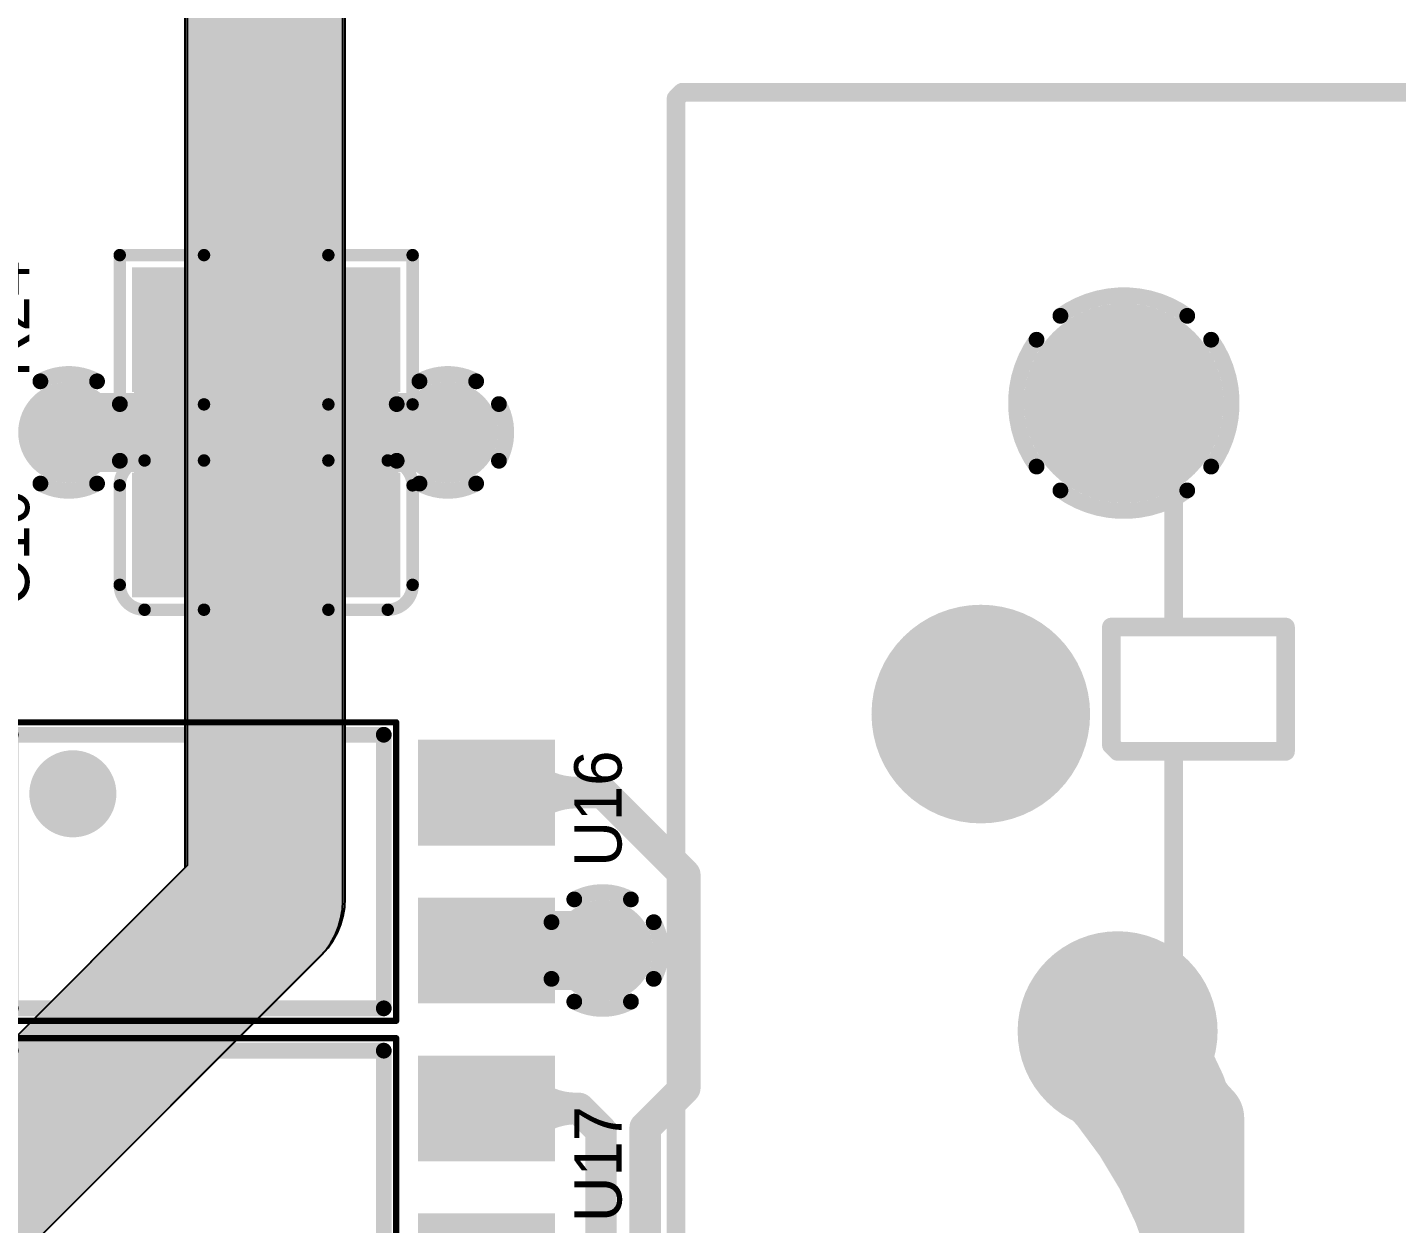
# Model space of a CAD drawing. Header units: millimetres. Extents: x 3.32 to 12.49, y 5.66 to 10.73.
# Drawn here: x 10.036 to 10.903, y 7.013 to 7.77 of the extents above; entities that cross this region are included whole.
import ezdxf

# ---------------------------------------------------------------- set-up
doc = ezdxf.new("R2010")
doc.units = ezdxf.units.MM
doc.header["$MEASUREMENT"] = 0
for name, color, linetype in [('BottomLayer', 5, 'Continuous'), ('BottomSolder', 6, 'Continuous'), ('InternalPlane1', 76, 'Continuous'), ('InternalPlane2', 16, 'Continuous'), ('Mechanical13', 56, 'Continuous'), ('MultiLayer', 9, 'Continuous'), ('PadHoleLayer', 156, 'Continuous'), ('TopLayer', 1, 'Continuous'), ('TopOverlay', 2, 'Continuous'), ('TopPaste', 8, 'Continuous'), ('TopSolder', 216, 'Continuous'), ('ViaHoleLayer', 16, 'Continuous')]:
    doc.layers.add(name, color=color, linetype=linetype)

# ---------------------------------------------------------------- blocks, each defined once
blk = doc.blocks.new('1206_R_44')
at = {"layer": 'TopLayer'}
for points in [[(-0.08091, -0.03543), (-0.03642, -0.03543), (-0.08091, 0.03543), (-0.03642, 0.03543)], [(0.03642, -0.03543), (0.08091, -0.03543), (0.03642, 0.03543), (0.08091, 0.03543)]]:
    blk.add_solid(points, dxfattribs=at)
at = {"layer": 'TopOverlay', "const_width": 0.00787}
for points in [[(-0.09272, -0.04724), (-0.09272, 0.04724)], [(-0.09272, 0.04724), (-0.03937, 0.04724)], [(0.03937, 0.04724), (0.09272, 0.04724)], [(0.09272, -0.04724), (0.09272, 0.04724)], [(-0.09272, -0.04724), (-0.03937, -0.04724)], [(0.03937, -0.04724), (0.09272, -0.04724)]]:
    blk.add_lwpolyline(points, dxfattribs=at)
at = {"layer": 'TopOverlay', "const_width": 0.00394}
for points in [[(-0.09469, 0.04724, 1), (-0.09075, 0.04724, 1)], [(-0.09469, 0.04724, 1), (-0.09075, 0.04724, 1)], [(-0.04134, 0.04724, 1), (-0.0374, 0.04724, 1)], [(0.0374, 0.04724, 1), (0.04134, 0.04724, 1)], [(0.09075, 0.04724, 1), (0.09469, 0.04724, 1)], [(0.09075, 0.04724, 1), (0.09469, 0.04724, 1)], [(-0.09469, -0.04724, 1), (-0.09075, -0.04724, 1)], [(-0.09469, -0.04724, 1), (-0.09075, -0.04724, 1)], [(-0.04134, -0.04724, 1), (-0.0374, -0.04724, 1)], [(0.0374, -0.04724, 1), (0.04134, -0.04724, 1)], [(0.09075, -0.04724, 1), (0.09469, -0.04724, 1)], [(0.09075, -0.04724, 1), (0.09469, -0.04724, 1)]]:
    blk.add_lwpolyline(points, format="xyb", close=True, dxfattribs=at)
at = {"layer": 'TopPaste'}
for points in [[(-0.08091, -0.03543), (-0.03642, -0.03543), (-0.08091, 0.03543), (-0.03642, 0.03543)], [(0.03642, -0.03543), (0.08091, -0.03543), (0.03642, 0.03543), (0.08091, 0.03543)]]:
    blk.add_solid(points, dxfattribs=at)
at = {"layer": 'TopSolder'}
for points in [[(-0.08491, -0.03943), (-0.03242, -0.03943), (-0.08491, 0.03943), (-0.03242, 0.03943)], [(0.03242, -0.03943), (0.08491, -0.03943), (0.03242, 0.03943), (0.08491, 0.03943)]]:
    blk.add_solid(points, dxfattribs=at)
blk = doc.blocks.new('1206_C_243')
at = {"layer": 'TopLayer'}
for points in [[(-0.08091, -0.03543), (-0.03642, -0.03543), (-0.08091, 0.03543), (-0.03642, 0.03543)], [(0.03642, -0.03543), (0.08091, -0.03543), (0.03642, 0.03543), (0.08091, 0.03543)]]:
    blk.add_solid(points, dxfattribs=at)
at = {"layer": 'TopOverlay', "const_width": 0.00787}
for points in [[(-0.09272, 0.0315, -0.414213), (-0.07697, 0.04724)], [(0.07697, 0.04724, -0.414214), (0.09272, 0.0315)], [(-0.07697, -0.04724, -0.414213), (-0.09272, -0.0315)], [(0.09272, -0.0315, -0.414214), (0.07697, -0.04724)]]:
    blk.add_lwpolyline(points, format="xyb", dxfattribs=at)
for points in [[(-0.07697, 0.04724), (-0.03937, 0.04724)], [(0.03937, 0.04724), (0.07697, 0.04724)], [(-0.09272, -0.0315), (-0.09272, 0.0315)], [(0.09272, -0.0315), (0.09272, 0.0315)], [(-0.07697, -0.04724), (-0.03937, -0.04724)], [(0.03937, -0.04724), (0.07697, -0.04724)]]:
    blk.add_lwpolyline(points, dxfattribs=at)
at = {"layer": 'TopOverlay', "const_width": 0.00394}
for points in [[(-0.07894, 0.04724, 1), (-0.075, 0.04724, 1)], [(-0.07894, 0.04724, 1), (-0.075, 0.04724, 1)], [(-0.04134, 0.04724, 1), (-0.0374, 0.04724, 1)], [(0.0374, 0.04724, 1), (0.04134, 0.04724, 1)], [(0.075, 0.04724, 1), (0.07894, 0.04724, 1)], [(0.075, 0.04724, 1), (0.07894, 0.04724, 1)], [(-0.09469, 0.0315, 1), (-0.09075, 0.0315, 1)], [(-0.09469, 0.0315, 1), (-0.09075, 0.0315, 1)], [(0.09075, 0.0315, 1), (0.09469, 0.0315, 1)], [(0.09075, 0.0315, 1), (0.09469, 0.0315, 1)], [(-0.09469, -0.0315, 1), (-0.09075, -0.0315, 1)], [(-0.09469, -0.0315, 1), (-0.09075, -0.0315, 1)], [(0.09075, -0.0315, 1), (0.09469, -0.0315, 1)], [(0.09075, -0.0315, 1), (0.09469, -0.0315, 1)], [(-0.07894, -0.04724, 1), (-0.075, -0.04724, 1)], [(-0.07894, -0.04724, 1), (-0.075, -0.04724, 1)], [(-0.04134, -0.04724, 1), (-0.0374, -0.04724, 1)], [(0.0374, -0.04724, 1), (0.04134, -0.04724, 1)], [(0.075, -0.04724, 1), (0.07894, -0.04724, 1)], [(0.075, -0.04724, 1), (0.07894, -0.04724, 1)]]:
    blk.add_lwpolyline(points, format="xyb", close=True, dxfattribs=at)
at = {"layer": 'TopPaste'}
for points in [[(-0.08091, -0.03543), (-0.03642, -0.03543), (-0.08091, 0.03543), (-0.03642, 0.03543)], [(0.03642, -0.03543), (0.08091, -0.03543), (0.03642, 0.03543), (0.08091, 0.03543)]]:
    blk.add_solid(points, dxfattribs=at)
at = {"layer": 'TopSolder'}
for points in [[(-0.08491, -0.03943), (-0.03242, -0.03943), (-0.08491, 0.03943), (-0.03242, 0.03943)], [(0.03242, -0.03943), (0.08491, -0.03943), (0.03242, 0.03943), (0.08491, 0.03943)]]:
    blk.add_solid(points, dxfattribs=at)
blk = doc.blocks.new('LC_SMD_4_354')
at = {"layer": 'Mechanical13', "const_width": 0.00394}
for points in [[(-0.12598, 0.09449), (0.12598, 0.09449)], [(-0.12598, -0.09449), (-0.12598, 0.09449)], [(0.12598, -0.09449), (0.12598, 0.09449)], [(-0.12598, -0.09449), (0.12598, -0.09449)]]:
    blk.add_lwpolyline(points, dxfattribs=at)
at = {"layer": 'Mechanical13', "const_width": 0.00197}
for points in [[(-0.12697, 0.09449, 1), (-0.125, 0.09449, 1)], [(-0.12697, 0.09449, 1), (-0.125, 0.09449, 1)], [(0.125, 0.09449, 1), (0.12697, 0.09449, 1)], [(0.125, 0.09449, 1), (0.12697, 0.09449, 1)], [(-0.12697, -0.09449, 1), (-0.125, -0.09449, 1)], [(-0.12697, -0.09449, 1), (-0.125, -0.09449, 1)], [(0.125, -0.09449, 1), (0.12697, -0.09449, 1)], [(0.125, -0.09449, 1), (0.12697, -0.09449, 1)]]:
    blk.add_lwpolyline(points, format="xyb", close=True, dxfattribs=at)
at = {"layer": 'TopLayer'}
for points in [[(-0.1437, 0.02047), (-0.1437, 0.07953), (-0.22244, 0.02047), (-0.22244, 0.07953)], [(0.22244, 0.02047), (0.22244, 0.07953), (0.1437, 0.02047), (0.1437, 0.07953)], [(-0.1437, -0.07953), (-0.1437, -0.02047), (-0.22244, -0.07953), (-0.22244, -0.02047)], [(0.22244, -0.07953), (0.22244, -0.02047), (0.1437, -0.07953), (0.1437, -0.02047)]]:
    blk.add_solid(points, dxfattribs=at)
at = {"layer": 'TopOverlay'}
for points, const_width in [([(-0.19685, 0.11024, 1), (-0.2126, 0.11024, 1)], 0.01575), ([(-0.21654, 0.11024, 1), (-0.20866, 0.11024, 1)], 0.00787), ([(-0.20079, 0.11024, 1), (-0.19291, 0.11024, 1)], 0.00787), ([(-0.12061, 0.08661, 1), (-0.11561, 0.08661, 1)], 0.005), ([(-0.12061, 0.08661, 1), (-0.11561, 0.08661, 1)], 0.005), ([(0.11561, 0.08661, 1), (0.12061, 0.08661, 1)], 0.005), ([(0.11561, 0.08661, 1), (0.12061, 0.08661, 1)], 0.005), ([(-0.06496, 0.04921, 1), (-0.09252, 0.04921, 1)], 0.02756), ([(-0.09941, 0.04921, 1), (-0.08563, 0.04921, 1)], 0.01378), ([(-0.07185, 0.04921, 1), (-0.05807, 0.04921, 1)], 0.01378), ([(-0.12061, -0.08661, 1), (-0.11561, -0.08661, 1)], 0.005), ([(-0.12061, -0.08661, 1), (-0.11561, -0.08661, 1)], 0.005), ([(0.11561, -0.08661, 1), (0.12061, -0.08661, 1)], 0.005), ([(0.11561, -0.08661, 1), (0.12061, -0.08661, 1)], 0.005)]:
    blk.add_lwpolyline(points, format="xyb", close=True, dxfattribs=dict(at, const_width=const_width))
at = {"layer": 'TopOverlay', "const_width": 0.01}
for points in [[(-0.11811, 0.08661), (0.11811, 0.08661)], [(-0.11811, -0.08661), (-0.11811, 0.08661)], [(0.11811, -0.08661), (0.11811, 0.08661)], [(-0.11811, -0.08661), (0.11811, -0.08661)]]:
    blk.add_lwpolyline(points, dxfattribs=at)
at = {"layer": 'TopPaste'}
for points in [[(-0.1437, 0.02047), (-0.1437, 0.07953), (-0.22244, 0.02047), (-0.22244, 0.07953)], [(0.22244, 0.02047), (0.22244, 0.07953), (0.1437, 0.02047), (0.1437, 0.07953)], [(-0.1437, -0.07953), (-0.1437, -0.02047), (-0.22244, -0.07953), (-0.22244, -0.02047)], [(0.22244, -0.07953), (0.22244, -0.02047), (0.1437, -0.07953), (0.1437, -0.02047)]]:
    blk.add_solid(points, dxfattribs=at)
at = {"layer": 'TopSolder'}
for points in [[(-0.1397, 0.01647), (-0.1397, 0.08353), (-0.22644, 0.01647), (-0.22644, 0.08353)], [(0.22644, 0.01647), (0.22644, 0.08353), (0.1397, 0.01647), (0.1397, 0.08353)], [(-0.1397, -0.08353), (-0.1397, -0.01647), (-0.22644, -0.08353), (-0.22644, -0.01647)], [(0.22644, -0.08353), (0.22644, -0.01647), (0.1397, -0.08353), (0.1397, -0.01647)]]:
    blk.add_solid(points, dxfattribs=at)
blk = doc.blocks.new('NT90HCE12CE_376')
at = {"layer": 'BottomLayer', "const_width": 0.05906}
for points in [[(0.30827, -0.98, 1), (0.36732, -0.98, 1)], [(0.70591, -0.98394, 1), (0.76496, -0.98394, 1)], [(0.50512, -1.07055, 1), (0.56417, -1.07055, 1)]]:
    blk.add_lwpolyline(points, format="xyb", close=True, dxfattribs=at)
at = {"layer": 'BottomSolder', "const_width": 0.06305}
for points in [[(0.30627, -0.98, 1), (0.36932, -0.98, 1)], [(0.70391, -0.98394, 1), (0.76696, -0.98394, 1)], [(0.50312, -1.07055, 1), (0.56617, -1.07055, 1)]]:
    blk.add_lwpolyline(points, format="xyb", close=True, dxfattribs=at)
at = {"layer": 'InternalPlane1', "const_width": 0.01}
for points in [[(0.29765, -0.92474, -0.32492), (0.37794, -0.92474)], [(0.28253, -1.02015, -0.32492), (0.28253, -0.93985)], [(0.39306, -0.93985, -0.32492), (0.39306, -1.02015)], [(0.37794, -1.03526, -0.32492), (0.29765, -1.03526)]]:
    blk.add_lwpolyline(points, format="xyb", dxfattribs=at)
at = {"layer": 'InternalPlane1'}
for points, const_width in [([(0.29515, -0.92474, 1), (0.30015, -0.92474, 1)], 0.005), ([(0.37544, -0.92474, 1), (0.38044, -0.92474, 1)], 0.005), ([(0.70378, -0.98394, 1), (0.76709, -0.98394, 1)], 0.06331), ([(0.28003, -0.93985, 1), (0.28503, -0.93985, 1)], 0.005), ([(0.39056, -0.93985, 1), (0.39556, -0.93985, 1)], 0.005), ([(0.50004, -1.07055, 1), (0.56925, -1.07055, 1)], 0.06921), ([(0.28003, -1.02015, 1), (0.28503, -1.02015, 1)], 0.005), ([(0.39056, -1.02015, 1), (0.39556, -1.02015, 1)], 0.005), ([(0.29515, -1.03526, 1), (0.30015, -1.03526, 1)], 0.005), ([(0.37544, -1.03526, 1), (0.38044, -1.03526, 1)], 0.005)]:
    blk.add_lwpolyline(points, format="xyb", close=True, dxfattribs=dict(at, const_width=const_width))
at = {"layer": 'InternalPlane2'}
for points, const_width in [([(0.30614, -0.98, 1), (0.36945, -0.98, 1)], 0.06331), ([(0.70378, -0.98394, 1), (0.76709, -0.98394, 1)], 0.06331), ([(0.50004, -1.07055, 1), (0.56925, -1.07055, 1)], 0.06921)]:
    blk.add_lwpolyline(points, format="xyb", close=True, dxfattribs=dict(at, const_width=const_width))
at = {"layer": 'MultiLayer', "const_width": 0.05906}
for points in [[(0.30827, -0.98, 1), (0.36732, -0.98, 1)], [(0.70591, -0.98394, 1), (0.76496, -0.98394, 1)], [(0.50512, -1.07055, 1), (0.56417, -1.07055, 1)]]:
    blk.add_lwpolyline(points, format="xyb", close=True, dxfattribs=at)
at = {"layer": 'PadHoleLayer'}
for points, const_width in [([(0.31614, -0.98, 1), (0.35945, -0.98, 1)], 0.04331), ([(0.71378, -0.98394, 1), (0.75709, -0.98394, 1)], 0.04331), ([(0.51004, -1.07055, 1), (0.55925, -1.07055, 1)], 0.04921)]:
    blk.add_lwpolyline(points, format="xyb", close=True, dxfattribs=dict(at, const_width=const_width))
at = {"layer": 'TopLayer', "const_width": 0.05906}
for points in [[(0.30827, -0.98, 1), (0.36732, -0.98, 1)], [(0.70591, -0.98394, 1), (0.76496, -0.98394, 1)], [(0.50512, -1.07055, 1), (0.56417, -1.07055, 1)]]:
    blk.add_lwpolyline(points, format="xyb", close=True, dxfattribs=at)
at = {"layer": 'TopOverlay', "const_width": 0.01181}
for points in [[(0.14094, -0.98), (0.14094, -0.73591)], [(0.55827, -0.87764), (0.47953, -0.87764)], [(0.47953, -0.98787), (0.47953, -0.87764)], [(0.55827, -0.98394), (0.55827, -0.87764)], [(0.47953, -0.9485), (0.36929, -0.9485)], [(0.7, -0.9485), (0.55827, -0.9485)], [(0.71575, -0.96425), (0.7, -0.9485)], [(0.14094, -1.25953), (0.14094, -0.98)], [(0.55433, -0.98787), (0.55827, -0.98394)], [(0.55433, -0.98787), (0.47953, -0.98787)], [(0.14488, -1.26347), (0.14094, -1.25953)], [(0.25118, -1.26347), (0.14488, -1.26347)], [(0.5937, -1.26347), (0.25118, -1.26347)], [(0.86929, -1.26347), (0.53465, -1.26347)]]:
    blk.add_lwpolyline(points, dxfattribs=at)
at = {"layer": 'TopOverlay', "const_width": 0.00591}
for points in [[(0.47658, -0.87764, 1), (0.48248, -0.87764, 1)], [(0.47658, -0.87764, 1), (0.48248, -0.87764, 1)], [(0.55532, -0.87764, 1), (0.56122, -0.87764, 1)], [(0.55532, -0.87764, 1), (0.56122, -0.87764, 1)], [(0.36634, -0.9485, 1), (0.37224, -0.9485, 1)], [(0.47658, -0.9485, 1), (0.48248, -0.9485, 1)], [(0.55532, -0.9485, 1), (0.56122, -0.9485, 1)], [(0.69705, -0.9485, 1), (0.70295, -0.9485, 1)], [(0.69705, -0.9485, 1), (0.70295, -0.9485, 1)], [(0.7128, -0.96425, 1), (0.7187, -0.96425, 1)], [(0.13799, -0.98, 1), (0.1439, -0.98, 1)], [(0.13799, -0.98, 1), (0.1439, -0.98, 1)], [(0.55532, -0.98394, 1), (0.56122, -0.98394, 1)], [(0.55532, -0.98394, 1), (0.56122, -0.98394, 1)], [(0.47658, -0.98787, 1), (0.48248, -0.98787, 1)], [(0.47658, -0.98787, 1), (0.48248, -0.98787, 1)], [(0.55138, -0.98787, 1), (0.55728, -0.98787, 1)], [(0.55138, -0.98787, 1), (0.55728, -0.98787, 1)], [(0.13799, -1.25953, 1), (0.1439, -1.25953, 1)], [(0.13799, -1.25953, 1), (0.1439, -1.25953, 1)], [(0.14193, -1.26347, 1), (0.14783, -1.26347, 1)], [(0.14193, -1.26347, 1), (0.14783, -1.26347, 1)], [(0.24823, -1.26347, 1), (0.25413, -1.26347, 1)], [(0.24823, -1.26347, 1), (0.25413, -1.26347, 1)], [(0.53169, -1.26347, 1), (0.5376, -1.26347, 1)], [(0.59075, -1.26347, 1), (0.59665, -1.26347, 1)]]:
    blk.add_lwpolyline(points, format="xyb", close=True, dxfattribs=at)
at = {"layer": 'TopSolder', "const_width": 0.06305}
for points in [[(0.30627, -0.98, 1), (0.36932, -0.98, 1)], [(0.70391, -0.98394, 1), (0.76696, -0.98394, 1)], [(0.50312, -1.07055, 1), (0.56617, -1.07055, 1)]]:
    blk.add_lwpolyline(points, format="xyb", close=True, dxfattribs=at)
blk = doc.blocks.new('LC_SMD_4_379')
at = {"layer": 'Mechanical13', "const_width": 0.00394}
for points in [[(-0.12598, 0.09449), (0.12598, 0.09449)], [(-0.12598, -0.09449), (-0.12598, 0.09449)], [(0.12598, -0.09449), (0.12598, 0.09449)], [(-0.12598, -0.09449), (0.12598, -0.09449)]]:
    blk.add_lwpolyline(points, dxfattribs=at)
at = {"layer": 'Mechanical13', "const_width": 0.00197}
for points in [[(-0.12697, 0.09449, 1), (-0.125, 0.09449, 1)], [(-0.12697, 0.09449, 1), (-0.125, 0.09449, 1)], [(0.125, 0.09449, 1), (0.12697, 0.09449, 1)], [(0.125, 0.09449, 1), (0.12697, 0.09449, 1)], [(-0.12697, -0.09449, 1), (-0.125, -0.09449, 1)], [(-0.12697, -0.09449, 1), (-0.125, -0.09449, 1)], [(0.125, -0.09449, 1), (0.12697, -0.09449, 1)], [(0.125, -0.09449, 1), (0.12697, -0.09449, 1)]]:
    blk.add_lwpolyline(points, format="xyb", close=True, dxfattribs=at)
at = {"layer": 'TopLayer'}
for points in [[(-0.1437, 0.02047), (-0.1437, 0.07953), (-0.22244, 0.02047), (-0.22244, 0.07953)], [(0.22244, 0.02047), (0.22244, 0.07953), (0.1437, 0.02047), (0.1437, 0.07953)], [(-0.1437, -0.07953), (-0.1437, -0.02047), (-0.22244, -0.07953), (-0.22244, -0.02047)], [(0.22244, -0.07953), (0.22244, -0.02047), (0.1437, -0.07953), (0.1437, -0.02047)]]:
    blk.add_solid(points, dxfattribs=at)
at = {"layer": 'TopOverlay'}
for points, const_width in [([(-0.19685, 0.11024, 1), (-0.2126, 0.11024, 1)], 0.01575), ([(-0.21654, 0.11024, 1), (-0.20866, 0.11024, 1)], 0.00787), ([(-0.20079, 0.11024, 1), (-0.19291, 0.11024, 1)], 0.00787), ([(-0.12061, 0.08661, 1), (-0.11561, 0.08661, 1)], 0.005), ([(-0.12061, 0.08661, 1), (-0.11561, 0.08661, 1)], 0.005), ([(0.11561, 0.08661, 1), (0.12061, 0.08661, 1)], 0.005), ([(0.11561, 0.08661, 1), (0.12061, 0.08661, 1)], 0.005), ([(-0.06496, 0.04921, 1), (-0.09252, 0.04921, 1)], 0.02756), ([(-0.09941, 0.04921, 1), (-0.08563, 0.04921, 1)], 0.01378), ([(-0.07185, 0.04921, 1), (-0.05807, 0.04921, 1)], 0.01378), ([(-0.12061, -0.08661, 1), (-0.11561, -0.08661, 1)], 0.005), ([(-0.12061, -0.08661, 1), (-0.11561, -0.08661, 1)], 0.005), ([(0.11561, -0.08661, 1), (0.12061, -0.08661, 1)], 0.005), ([(0.11561, -0.08661, 1), (0.12061, -0.08661, 1)], 0.005)]:
    blk.add_lwpolyline(points, format="xyb", close=True, dxfattribs=dict(at, const_width=const_width))
at = {"layer": 'TopOverlay', "const_width": 0.01}
for points in [[(-0.11811, 0.08661), (0.11811, 0.08661)], [(-0.11811, -0.08661), (-0.11811, 0.08661)], [(0.11811, -0.08661), (0.11811, 0.08661)], [(-0.11811, -0.08661), (0.11811, -0.08661)]]:
    blk.add_lwpolyline(points, dxfattribs=at)
at = {"layer": 'TopPaste'}
for points in [[(-0.1437, 0.02047), (-0.1437, 0.07953), (-0.22244, 0.02047), (-0.22244, 0.07953)], [(0.22244, 0.02047), (0.22244, 0.07953), (0.1437, 0.02047), (0.1437, 0.07953)], [(-0.1437, -0.07953), (-0.1437, -0.02047), (-0.22244, -0.07953), (-0.22244, -0.02047)], [(0.22244, -0.07953), (0.22244, -0.02047), (0.1437, -0.07953), (0.1437, -0.02047)]]:
    blk.add_solid(points, dxfattribs=at)
at = {"layer": 'TopSolder'}
for points in [[(-0.1397, 0.01647), (-0.1397, 0.08353), (-0.22644, 0.01647), (-0.22644, 0.08353)], [(0.22644, 0.01647), (0.22644, 0.08353), (0.1397, 0.01647), (0.1397, 0.08353)], [(-0.1397, -0.08353), (-0.1397, -0.01647), (-0.22644, -0.08353), (-0.22644, -0.01647)], [(0.22644, -0.08353), (0.22644, -0.01647), (0.1397, -0.08353), (0.1397, -0.01647)]]:
    blk.add_solid(points, dxfattribs=at)

msp = doc.modelspace()

# ---------------------------------------------------------------- linework, layer by layer
at = {"layer": 'BottomLayer', "const_width": 0.025}
for points in [[(10.04951, 7.51366, 1), (10.07451, 7.51366, 1)], [(10.28951, 7.51366, 1), (10.31451, 7.51366, 1)], [(10.3875, 7.18567, 1), (10.4125, 7.18567, 1)]]:
    msp.add_lwpolyline(points, format="xyb", close=True, dxfattribs=at)
at = {"layer": 'InternalPlane1'}
for p, q in [((10.13693, 7.96366), (10.13693, 7.2394)), ((10.23709, 7.21866), (10.23709, 7.94292)), ((10.13693, 7.2394), (9.6016, 6.70407)), ((10.23583, 7.20752), (10.23677, 7.21305)), ((10.23677, 7.21305), (10.23709, 7.21866)), ((10.23709, 7.21866), (10.23709, 7.21866)), ((10.23428, 7.20212), (10.23538, 7.20596)), ((10.23538, 7.20596), (10.23583, 7.20752)), ((10.22941, 7.19202), (10.23213, 7.19693)), ((10.23213, 7.19693), (10.23428, 7.20212)), ((10.22242, 7.18325), (10.22616, 7.18744)), ((10.22616, 7.18744), (10.22941, 7.19202)), ((9.67242, 6.63325), (10.22242, 7.18325)), ((10.22242, 7.18325), (10.22242, 7.18325))]:
    msp.add_line(p, q, dxfattribs=at)
at = {"layer": 'InternalPlane1', "const_width": 0.1}
for points in [[(10.18701, 7.21866), (10.18701, 7.96366)], [(9.63701, 6.66866), (10.18701, 7.21866)]]:
    msp.add_lwpolyline(points, dxfattribs=at)
at = {"layer": 'InternalPlane1', "const_width": 0.01}
for points in [[(10.04407, 7.54602, -0.258618), (10.07995, 7.54602)], [(10.28407, 7.54602, -0.258618), (10.31995, 7.54602)], [(10.09437, 7.5316, -0.258618), (10.09437, 7.49572)], [(10.26965, 7.49572, -0.258618), (10.26965, 7.5316)], [(10.33437, 7.5316, -0.258618), (10.33437, 7.49572)], [(10.07995, 7.4813, -0.258618), (10.04407, 7.4813)], [(10.31995, 7.4813, -0.258618), (10.28407, 7.4813)], [(10.38206, 7.21803, -0.258618), (10.41794, 7.21803)], [(10.36764, 7.16773, -0.258618), (10.36764, 7.20361)], [(10.43236, 7.20361, -0.258618), (10.43236, 7.16773)], [(10.41794, 7.15331, -0.258618), (10.38206, 7.15331)]]:
    msp.add_lwpolyline(points, format="xyb", dxfattribs=at)
at = {"layer": 'InternalPlane1'}
for points, const_width in [([(10.04157, 7.54602, 1), (10.04657, 7.54602, 1)], 0.005), ([(10.07745, 7.54602, 1), (10.08245, 7.54602, 1)], 0.005), ([(10.28157, 7.54602, 1), (10.28657, 7.54602, 1)], 0.005), ([(10.31745, 7.54602, 1), (10.32245, 7.54602, 1)], 0.005), ([(10.09187, 7.5316, 1), (10.09687, 7.5316, 1)], 0.005), ([(10.26715, 7.5316, 1), (10.27215, 7.5316, 1)], 0.005), ([(10.33187, 7.5316, 1), (10.33687, 7.5316, 1)], 0.005), ([(10.09187, 7.49572, 1), (10.09687, 7.49572, 1)], 0.005), ([(10.26715, 7.49572, 1), (10.27215, 7.49572, 1)], 0.005), ([(10.33187, 7.49572, 1), (10.33687, 7.49572, 1)], 0.005), ([(10.04157, 7.4813, 1), (10.04657, 7.4813, 1)], 0.005), ([(10.07745, 7.4813, 1), (10.08245, 7.4813, 1)], 0.005), ([(10.28157, 7.4813, 1), (10.28657, 7.4813, 1)], 0.005), ([(10.31745, 7.4813, 1), (10.32245, 7.4813, 1)], 0.005), ([(10.16201, 7.21866, 1), (10.21201, 7.21866, 1)], 0.05), ([(10.16201, 7.21866, 1), (10.21201, 7.21866, 1)], 0.05), ([(10.37956, 7.21803, 1), (10.38456, 7.21803, 1)], 0.005), ([(10.41544, 7.21803, 1), (10.42044, 7.21803, 1)], 0.005), ([(10.36514, 7.20361, 1), (10.37014, 7.20361, 1)], 0.005), ([(10.42986, 7.20361, 1), (10.43486, 7.20361, 1)], 0.005), ([(10.36514, 7.16773, 1), (10.37014, 7.16773, 1)], 0.005), ([(10.42986, 7.16773, 1), (10.43486, 7.16773, 1)], 0.005), ([(10.37956, 7.15331, 1), (10.38456, 7.15331, 1)], 0.005), ([(10.41544, 7.15331, 1), (10.42044, 7.15331, 1)], 0.005)]:
    msp.add_lwpolyline(points, format="xyb", close=True, dxfattribs=dict(at, const_width=const_width))
at = {"layer": 'InternalPlane2'}
for p, q in [((10.13547, 7.9622), (10.13547, 7.23795)), ((10.23563, 7.2172), (10.23563, 7.94146)), ((10.13547, 7.23795), (9.9316, 7.03407)), ((10.23532, 7.2116), (10.23563, 7.2172)), ((10.23282, 7.20066), (10.23437, 7.20606)), ((10.23437, 7.20606), (10.23518, 7.21079)), ((10.23518, 7.21079), (10.23532, 7.2116)), ((10.22795, 7.19056), (10.23067, 7.19548)), ((10.23067, 7.19548), (10.23282, 7.20066)), ((10.2247, 7.18598), (10.22795, 7.19056)), ((10.00242, 6.96325), (10.22096, 7.18179)), ((10.22096, 7.18179), (10.2247, 7.18598)), ((10.22096, 7.18179), (10.22096, 7.18179))]:
    msp.add_line(p, q, dxfattribs=at)
at = {"layer": 'InternalPlane2', "const_width": 0.1}
for points in [[(10.18555, 7.2172), (10.18555, 7.9622)], [(9.96701, 6.99866), (10.18555, 7.2172)]]:
    msp.add_lwpolyline(points, dxfattribs=at)
at = {"layer": 'InternalPlane2'}
for points, const_width in [([(10.04601, 7.51366, 1), (10.07801, 7.51366, 1)], 0.032), ([(10.28601, 7.51366, 1), (10.31801, 7.51366, 1)], 0.032), ([(10.16055, 7.2172, 1), (10.21055, 7.2172, 1)], 0.05), ([(10.16055, 7.2172, 1), (10.21055, 7.2172, 1)], 0.05), ([(10.384, 7.18567, 1), (10.416, 7.18567, 1)], 0.032)]:
    msp.add_lwpolyline(points, format="xyb", close=True, dxfattribs=dict(at, const_width=const_width))
at = {"layer": 'MultiLayer', "const_width": 0.025}
for points in [[(10.04951, 7.51366, 1), (10.07451, 7.51366, 1)], [(10.28951, 7.51366, 1), (10.31451, 7.51366, 1)], [(10.3875, 7.18567, 1), (10.4125, 7.18567, 1)]]:
    msp.add_lwpolyline(points, format="xyb", close=True, dxfattribs=at)
at = {"layer": 'TopLayer'}
for points, const_width in [([(10.12835, 7.51366), (10.12835, 7.57866)], 0.05), ([(10.24567, 7.51366), (10.24567, 7.56866)], 0.05), ([(10.06201, 7.51366), (10.12835, 7.51366)], 0.05), ([(10.12835, 7.44866), (10.12835, 7.51366)], 0.05), ([(10.24567, 7.51366), (10.30201, 7.51366)], 0.05), ([(10.24567, 7.44866), (10.24567, 7.51366)], 0.05), ([(10.32642, 7.28567), (10.4, 7.28567)], 0.02), ([(10.4, 7.28567), (10.45201, 7.23366)], 0.02), ([(10.45201, 7.09866), (10.45201, 7.23366)], 0.02), ([(10.32642, 7.18567), (10.4, 7.18567)], 0.05), ([(10.72606, 7.13457), (10.78122, 7.07941)], 0.05), ([(10.42701, 7.07366), (10.45201, 7.09866)], 0.02), ([(10.78122, 6.89866), (10.78122, 7.07941)], 0.05), ([(10.32642, 7.08567), (10.385, 7.08567)], 0.02), ([(10.385, 7.08567), (10.39901, 7.07166)], 0.02), ([(10.42701, 6.87366), (10.42701, 7.07366)], 0.02), ([(10.39901, 6.75662), (10.39901, 7.07166)], 0.02)]:
    msp.add_lwpolyline(points, dxfattribs=dict(at, const_width=const_width))
for points, const_width in [([(10.11585, 7.57866, 1), (10.14085, 7.57866, 1)], 0.025), ([(10.23317, 7.56866, 1), (10.25817, 7.56866, 1)], 0.025), ([(10.04951, 7.51366, 1), (10.07451, 7.51366, 1)], 0.025), ([(10.04951, 7.51366, 1), (10.07451, 7.51366, 1)], 0.025), ([(10.11585, 7.51366, 1), (10.14085, 7.51366, 1)], 0.025), ([(10.11585, 7.51366, 1), (10.14085, 7.51366, 1)], 0.025), ([(10.11585, 7.51366, 1), (10.14085, 7.51366, 1)], 0.025), ([(10.23317, 7.51366, 1), (10.25817, 7.51366, 1)], 0.025), ([(10.23317, 7.51366, 1), (10.25817, 7.51366, 1)], 0.025), ([(10.23317, 7.51366, 1), (10.25817, 7.51366, 1)], 0.025), ([(10.28951, 7.51366, 1), (10.31451, 7.51366, 1)], 0.025), ([(10.28951, 7.51366, 1), (10.31451, 7.51366, 1)], 0.025), ([(10.11585, 7.44866, 1), (10.14085, 7.44866, 1)], 0.025), ([(10.23317, 7.44866, 1), (10.25817, 7.44866, 1)], 0.025), ([(10.34507, 7.29948, 1), (10.35507, 7.29948, 1)], 0.01), ([(10.32142, 7.28567, 1), (10.33142, 7.28567, 1)], 0.01), ([(10.3784, 7.28567, 1), (10.3884, 7.28567, 1)], 0.01), ([(10.3784, 7.28567, 1), (10.3884, 7.28567, 1)], 0.01), ([(10.395, 7.28567, 1), (10.405, 7.28567, 1)], 0.01), ([(10.395, 7.28567, 1), (10.405, 7.28567, 1)], 0.01), ([(10.34507, 7.27186, 1), (10.35507, 7.27186, 1)], 0.01), ([(10.44701, 7.23366, 1), (10.45701, 7.23366, 1)], 0.01), ([(10.44701, 7.23366, 1), (10.45701, 7.23366, 1)], 0.01), ([(10.31392, 7.18567, 1), (10.33892, 7.18567, 1)], 0.025), ([(10.3875, 7.18567, 1), (10.4125, 7.18567, 1)], 0.025), ([(10.3875, 7.18567, 1), (10.4125, 7.18567, 1)], 0.025), ([(10.72484, 7.14584, 1), (10.74984, 7.14584, 1)], 0.025), ([(10.71356, 7.13457, 1), (10.73856, 7.13457, 1)], 0.025), ([(10.74759, 7.13328, 1), (10.77259, 7.13328, 1)], 0.025), ([(10.68948, 7.11049, 1), (10.71448, 7.11049, 1)], 0.025), ([(10.71485, 7.10054, 1), (10.73985, 7.10054, 1)], 0.025), ([(10.34507, 7.09948, 1), (10.35507, 7.09948, 1)], 0.01), ([(10.44701, 7.09866, 1), (10.45701, 7.09866, 1)], 0.01), ([(10.44701, 7.09866, 1), (10.45701, 7.09866, 1)], 0.01), ([(10.76872, 7.07941, 1), (10.79372, 7.07941, 1)], 0.025), ([(10.76872, 7.07941, 1), (10.79372, 7.07941, 1)], 0.025), ([(10.76872, 7.07941, 1), (10.79372, 7.07941, 1)], 0.025), ([(10.76872, 7.07941, 1), (10.79372, 7.07941, 1)], 0.025), ([(10.32142, 7.08567, 1), (10.33142, 7.08567, 1)], 0.01), ([(10.3784, 7.08567, 1), (10.3884, 7.08567, 1)], 0.01), ([(10.3784, 7.08567, 1), (10.3884, 7.08567, 1)], 0.01), ([(10.38, 7.08567, 1), (10.39, 7.08567, 1)], 0.01), ([(10.38, 7.08567, 1), (10.39, 7.08567, 1)], 0.01), ([(10.42201, 7.07366, 1), (10.43201, 7.07366, 1)], 0.01), ([(10.42201, 7.07366, 1), (10.43201, 7.07366, 1)], 0.01), ([(10.34507, 7.07186, 1), (10.35507, 7.07186, 1)], 0.01), ([(10.39401, 7.07166, 1), (10.40401, 7.07166, 1)], 0.01), ([(10.39401, 7.07166, 1), (10.40401, 7.07166, 1)], 0.01), ([(10.76872, 7.0399, 1), (10.79372, 7.0399, 1)], 0.025)]:
    msp.add_lwpolyline(points, format="xyb", close=True, dxfattribs=dict(at, const_width=const_width))
for points, const_width in [([(10.3834, 7.28567, -0.198912), (10.35007, 7.29948)], 0.02), ([(10.35007, 7.27186, -0.198912), (10.3834, 7.28567)], 0.02), ([(10.73734, 7.14584, -0.198912), (10.78122, 7.0399)], 0.05), ([(10.78122, 7.07941, -0.208783), (10.76009, 7.13328)], 0.05), ([(10.70198, 7.11049, -0.198912), (10.78122, 6.91919)], 0.05), ([(10.72735, 7.10054, -0.208783), (10.78122, 7.07941)], 0.05), ([(10.3834, 7.08567, -0.198912), (10.35007, 7.09948)], 0.02), ([(10.35007, 7.07186, -0.198912), (10.3834, 7.08567)], 0.02)]:
    msp.add_lwpolyline(points, format="xyb", dxfattribs=dict(at, const_width=const_width))
at = {"layer": 'ViaHoleLayer', "const_width": 0.012}
for points in [[(10.05601, 7.51366, 1), (10.06801, 7.51366, 1)], [(10.29601, 7.51366, 1), (10.30801, 7.51366, 1)], [(10.394, 7.18567, 1), (10.406, 7.18567, 1)]]:
    msp.add_lwpolyline(points, format="xyb", close=True, dxfattribs=at)

# ---------------------------------------------------------------- block references
for name, p, rotation in [('NT90HCE12CE_376', (11.71, 7.87), 270), ('1206_C_243', (10.18701, 7.44866), 360), ('LC_SMD_4_354', (10.14335, 7.23567), 360), ('LC_SMD_4_379', (10.14335, 7.03567), 360)]:
    msp.add_blockref(name, p, dxfattribs=dict(rotation=rotation))
msp.add_blockref('1206_R_44', (10.18701, 7.57866))

# ---------------------------------------------------------------- texts
at = {"layer": 'TopOverlay'}
for s, p in [('R24', (10.03701, 7.54866)), ('C10', (10.03701, 7.40366)), ('U16', (10.41201, 7.23866)), ('U17', (10.41201, 7.01366))]:
    msp.add_text(s, height=0.03, rotation=90, dxfattribs=at).set_placement(p)

doc.saveas('drawing.dxf')
